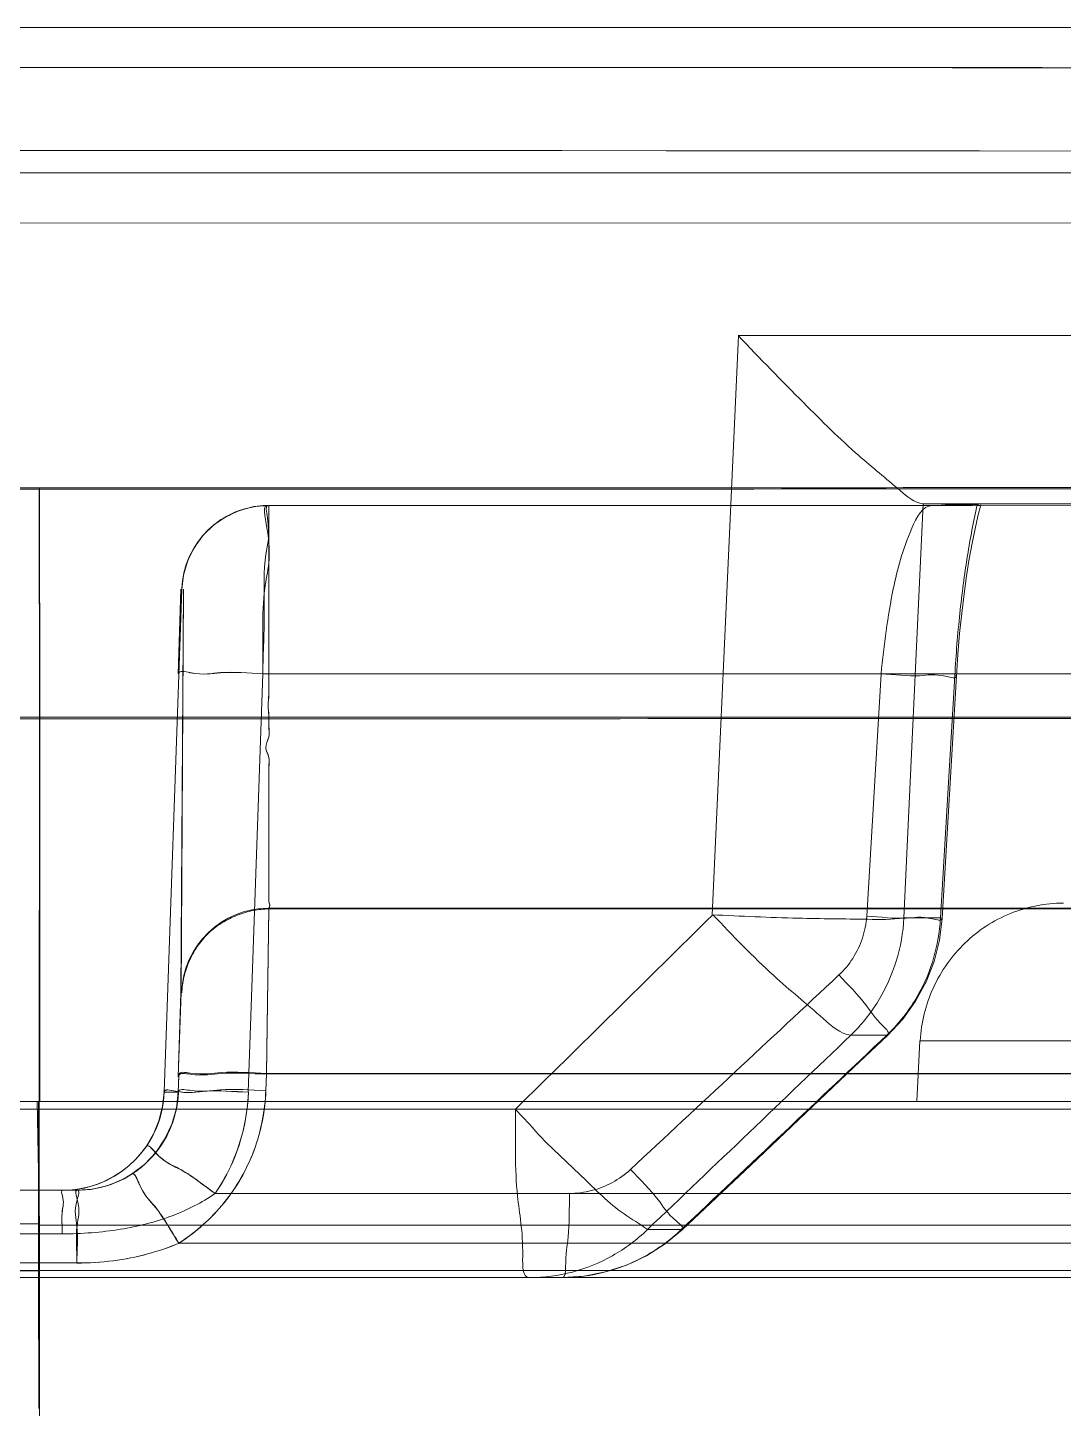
# Model space of a CAD drawing. Header units: millimetres. Extents: x 6110 to 6704, y -2661 to -1821.
# Drawn here: x 6495.052 to 6495.943, y -2148.153 to -2146.965 of the extents above; entities that cross this region are included whole.
import ezdxf

# ---------------------------------------------------------------- set-up
doc = ezdxf.new("R2010")
doc.units = ezdxf.units.MM
doc.header["$LTSCALE"] = 0.1
doc.layers.get('0').update_dxf_attribs({"lineweight": 15})

msp = doc.modelspace()

# ---------------------------------------------------------------- linework, layer by layer
for p, q in [((6495.0623, -2146.965), (6489.4373, -2146.965)), ((6500.6875, -2146.965), (6495.0624, -2146.965)), ((6500.5625, -2147.09), (6489.5623, -2147.09)), ((6499.6759, -2147.1316), (6490.2165, -2147.1348)), ((6490.6786, -2147.1346), (6499.907, -2147.1315)), ((6495.6413, -2147.728), (6495.664, -2147.2301)), ((6495.6636, -2147.2297), (6496.364, -2147.2301)), ((6495.0624, -2147.5594), (6495.0622, -2147.3619)), ((6495.0625, -2147.3608), (6495.0627, -2147.5581)), ((6495.3553, -2147.3759), (6495.2598, -2147.3759)), ((6495.2598, -2147.3759), (6496.312, -2147.3764)), ((6495.8308, -2147.3761), (6495.2599, -2147.3759)), ((6495.8307, -2147.3761), (6495.641, -2147.376)), ((6495.8227, -2147.3745), (6495.8062, -2147.7306)), ((6495.8227, -2147.3745), (6495.8693, -2147.3754)), ((6496.2644, -2147.3748), (6495.8228, -2147.3745)), ((6495.1849, -2147.4483), (6495.1698, -2147.8806)), ((6495.1817, -2147.5207), (6495.1842, -2147.4481)), ((6495.1843, -2147.4485), (6495.1818, -2147.5206)), ((6495.1863, -2147.4481), (6495.1842, -2147.7952)), ((6495.1843, -2147.7949), (6495.1865, -2147.4485)), ((6495.2547, -2147.5207), (6495.2421, -2147.8806)), ((6495.2421, -2147.8806), (6495.2547, -2147.5207)), ((6495.2546, -2147.5207), (6495.7865, -2147.5207)), ((6496.278, -2147.5209), (6495.2546, -2147.5209)), ((6495.7865, -2147.5208), (6495.7743, -2147.7293)), ((6495.8377, -2147.7306), (6495.85, -2147.5221)), ((6495.8391, -2147.7311), (6495.8513, -2147.5226)), ((6495.85, -2147.5221), (6495.8513, -2147.5226)), ((6495.0627, -2147.8889), (6495.0627, -2147.5581)), ((6495.0623, -2147.889), (6495.0624, -2147.5593)), ((6495.2598, -2147.723), (6495.2577, -2147.8651)), ((6495.2598, -2147.7223), (6495.2578, -2147.8644)), ((6503.2199, -2147.7226), (6495.2598, -2147.723)), ((6495.8377, -2147.7306), (6495.8062, -2147.7306)), ((6495.8377, -2147.7306), (6495.8391, -2147.7311)), ((6495.1842, -2147.7952), (6495.1817, -2147.8674)), ((6495.1818, -2147.8668), (6495.1843, -2147.7949)), ((6495.7605, -2147.8316), (6495.7914, -2147.8316)), ((6495.7914, -2147.8316), (6495.7924, -2147.8316)), ((6495.8199, -2147.8365), (6495.8173, -2147.8887)), ((6498.15, -2147.8365), (6495.8199, -2147.8365)), ((6495.1819, -2147.8806), (6495.1824, -2147.8657)), ((6495.1824, -2147.8657), (6495.1819, -2147.8806)), ((6495.1824, -2147.8668), (6495.1819, -2147.8806)), ((6495.1819, -2147.8806), (6495.1824, -2147.8669)), ((6495.2572, -2147.8793), (6495.2577, -2147.8649)), ((6495.2573, -2147.8793), (6495.2578, -2147.8644)), ((6495.2577, -2147.8649), (6503.254, -2147.8649)), ((6506.0274, -2147.8658), (6495.2578, -2147.8643)), ((6518.5854, -2147.8886), (6471.5393, -2147.8886)), ((6474.0236, -2147.8887), (6510.2139, -2147.8887)), ((6495.0624, -2147.9948), (6495.0605, -2147.8887)), ((6495.0617, -2147.8886), (6495.0617, -2148.0341)), ((6495.0623, -2147.8887), (6495.0623, -2148.034)), ((6495.1691, -2147.8806), (6495.1812, -2147.8806)), ((6495.1813, -2147.8806), (6495.1692, -2147.8806)), ((6493.703, -2147.8953), (6495.4718, -2147.8953)), ((6496.4218, -2147.8953), (6494.653, -2147.8953)), ((6495.4719, -2147.8955), (6495.4841, -2147.908)), ((6495.1448, -2147.9388), (6495.1393, -2147.9439)), ((6495.1542, -2147.9275), (6495.1497, -2147.9333)), ((6495.1331, -2147.9487), (6495.1262, -2147.9532)), ((6495.1393, -2147.9439), (6495.1331, -2147.9488)), ((6495.11, -2147.9605), (6495.101, -2147.963)), ((6495.1186, -2147.9571), (6495.11, -2147.9605)), ((6495.1262, -2147.9532), (6495.1185, -2147.9572)), ((6495.0297, -2147.965), (6495.0951, -2147.965)), ((6495.0623, -2148.0275), (6495.0622, -2147.965)), ((6495.0623, -2147.965), (6495.0624, -2148.0275)), ((6495.0916, -2147.9645), (6495.0823, -2147.965)), ((6495.1081, -2147.964), (6495.0949, -2147.965)), ((6496.3139, -2147.9677), (6495.2136, -2147.9677)), ((6492.254, -2147.9938), (6495.0624, -2147.9937)), ((6495.0624, -2147.9937), (6495.0624, -2148.2445)), ((6495.0624, -2147.995), (6500.8755, -2147.9949)), ((6495.0821, -2148.0025), (6495.0427, -2148.0025)), ((6495.6146, -2147.9988), (6495.5855, -2147.9988)), ((6495.6146, -2147.9988), (6495.6153, -2147.999)), ((6503.3305, -2148.0106), (6495.1823, -2148.0105)), ((6495.1825, -2148.0104), (6505.0551, -2148.0104)), ((6495.0302, -2148.0275), (6495.0946, -2148.0275)), ((6495.0623, -2148.0275), (6495.0623, -2148.1525)), ((6495.0625, -2148.1525), (6495.0624, -2148.0275)), ((6495.0623, -2148.034), (6485.068, -2148.0341)), ((6485.0682, -2148.0341), (6495.0617, -2148.0341)), ((6496.5174, -2148.04), (6493.6074, -2148.04)), ((6495.0617, -2148.0341), (6505.0567, -2148.034)), ((6495.0617, -2148.0341), (6495.0618, -2148.1525)), ((6495.0621, -2148.0341), (6495.0622, -2148.1525)), ((6505.0567, -2148.0341), (6495.0622, -2148.034))]:
    msp.add_line(p, q)
for points in [[(6499.584, -2147.0054), (6499.4149, -2147.0049), (6499.2277, -2147.0044), (6499.0245, -2147.0039), (6498.8046, -2147.0034), (6498.568, -2147.0029), (6498.3168, -2147.0024), (6498.0527, -2147.0019), (6497.7771, -2147.0014), (6497.4901, -2147.001), (6497.1916, -2147.0006), (6496.883, -2147.0002), (6496.5666, -2146.9999), (6496.244, -2146.9997), (6495.9169, -2146.9995), (6495.586, -2146.9994), (6495.2522, -2146.9993), (6494.9171, -2146.9993), (6494.5821, -2146.9993), (6494.2493, -2146.9995), (6493.9201, -2146.9997)], [(6499.5561, -2147.0053), (6499.3882, -2147.0048), (6499.2025, -2147.0043), (6498.9996, -2147.0038), (6498.7806, -2147.0033), (6498.5465, -2147.0028), (6498.2983, -2147.0023), (6498.0366, -2147.0018), (6497.7626, -2147.0014), (6497.4771, -2147.0009), (6497.1822, -2147.0005), (6496.8804, -2147.0002), (6496.5705, -2146.9999), (6496.2533, -2146.9996), (6495.9312, -2146.9995), (6495.6061, -2146.9993), (6495.2795, -2146.9992), (6494.9512, -2146.9992), (6494.6214, -2146.9993), (6494.2922, -2146.9994), (6493.9657, -2146.9996)], [(6495.2598, -2147.3759), (6495.2469, -2147.377), (6495.2347, -2147.3803), (6495.223, -2147.3856), (6495.2125, -2147.3927), (6495.2034, -2147.4016), (6495.1958, -2147.4118), (6495.1901, -2147.4232), (6495.1864, -2147.4356), (6495.1849, -2147.4481)], [(6495.2599, -2147.3759), (6495.247, -2147.377), (6495.2346, -2147.3802), (6495.223, -2147.3856), (6495.2125, -2147.3927), (6495.2033, -2147.4016), (6495.1958, -2147.4119), (6495.1901, -2147.4233), (6495.1864, -2147.4357), (6495.1849, -2147.4483)], [(6496.3118, -2147.3764), (6496.1388, -2147.3763), (6495.9643, -2147.3762), (6495.7891, -2147.3761), (6495.6132, -2147.376), (6495.4365, -2147.376), (6495.2598, -2147.3759)], [(6495.641, -2147.376), (6495.5459, -2147.3759), (6495.3553, -2147.3759)], [(6495.8513, -2147.5226), (6495.8526, -2147.5041), (6495.8541, -2147.486), (6495.8559, -2147.4686), (6495.8579, -2147.4521), (6495.8601, -2147.4364), (6495.8624, -2147.4218), (6495.8649, -2147.4083), (6495.8674, -2147.3961), (6495.8699, -2147.3851), (6495.8723, -2147.3755)], [(6495.7924, -2147.8316), (6495.8052, -2147.8177), (6495.8163, -2147.8024), (6495.8253, -2147.7857), (6495.8322, -2147.7681), (6495.8368, -2147.7498), (6495.8391, -2147.7311)], [(6495.6153, -2147.999), (6495.6449, -2147.9712), (6495.6744, -2147.9433), (6495.7039, -2147.9154), (6495.7334, -2147.8875), (6495.7629, -2147.8595), (6495.7924, -2147.8316)], [(6495.1819, -2147.8806), (6495.1803, -2147.8945), (6495.1764, -2147.908), (6495.1704, -2147.9208), (6495.1625, -2147.9325), (6495.1528, -2147.9427), (6495.1417, -2147.9512)], [(6495.1819, -2147.8806), (6495.1803, -2147.8945), (6495.1764, -2147.9081), (6495.1705, -2147.9208), (6495.1625, -2147.9325), (6495.1529, -2147.9427), (6495.1418, -2147.9512)], [(6495.1698, -2147.8806), (6495.1684, -2147.893), (6495.1653, -2147.9052), (6495.1605, -2147.9167), (6495.1542, -2147.9275)], [(6495.1698, -2147.8806), (6495.1684, -2147.893), (6495.1653, -2147.9052), (6495.1605, -2147.9167), (6495.1542, -2147.9275)], [(6495.1498, -2147.9333), (6495.1448, -2147.9388), (6495.1393, -2147.9439)], [(6495.1417, -2147.9512), (6495.1316, -2147.9568), (6495.1203, -2147.9611), (6495.108, -2147.964)], [(6495.1418, -2147.9512), (6495.1316, -2147.9568), (6495.1204, -2147.9611), (6495.1081, -2147.964)], [(6495.1011, -2147.963), (6495.0916, -2147.9645), (6495.0823, -2147.965)], [(6495.5121, -2148.04), (6495.531, -2148.0388), (6495.5496, -2148.0352), (6495.5676, -2148.0293), (6495.5848, -2148.0212), (6495.6008, -2148.0111), (6495.6153, -2147.999)]]:
    msp.add_lwpolyline(points)
for centre, radius, start, end in [((6495.2598, -2147.4509), 0.075, 89.9625, 178.2021), ((6495.2598, -2147.7973), 0.075, 89.9686, 178.193), ((6445.5329, -2097.0244), 71.2864, 314.470293, 314.661985), ((6443.3504, -2091.7742), 76.6966, 312.911763, 313.094979), ((6444.9987, -2094.8816), 73.3516, 313.602171, 313.791301), ((6443.1976, -2092.3945), 76.4158, 313.309887, 313.492421), ((6495.0824, -2147.8775), 0.0875, 274.109, 358.1316), ((6495.0945, -2147.8775), 0.0875, 266.1467, 357.8545), ((6495.0946, -2147.8775), 0.0875, 266.2475, 357.8511), ((6495.0783, -2147.8751), 0.164, 325.6306, 358.0731)]:
    msp.add_arc(centre, radius, start, end)
for points, knots in [([(6490.0945, -2147.0067), (6490.0742, -2147.0068), (6490.0415, -2147.0069), (6489.9978, -2147.007), (6489.9618, -2147.0071), (6489.9481, -2147.0072), (6489.9285, -2147.0072), (6489.9426, -2147.0072), (6489.9561, -2147.0071), (6490.0058, -2147.007), (6490.0917, -2147.0067), (6490.2347, -2147.0063), (6490.4227, -2147.0057), (6490.7619, -2147.0047), (6491.2836, -2147.0034), (6491.866, -2147.0022), (6492.3978, -2147.0013), (6492.8377, -2147.0007), (6493.2992, -2147.0001), (6493.9453, -2146.9995), (6494.771, -2146.9992), (6495.6018, -2146.9993), (6496.262, -2146.9996), (6496.7433, -2147), (6497.2082, -2147.0006), (6497.7834, -2147.0014), (6498.4308, -2147.0025), (6499.0628, -2147.004), (6499.4233, -2147.0049), (6499.5567, -2147.0053)], [0, 0, 0, 0, 0.005823, 0.010402, 0.013726, 0.015796, 0.016608, 0.017066, 0.018803, 0.021787, 0.031398, 0.045882, 0.065227, 0.089191, 0.149773, 0.225198, 0.267685, 0.312785, 0.360042, 0.409119, 0.51084, 0.613132, 0.663784, 0.713197, 0.76066, 0.806283, 0.889497, 0.959103, 1, 1, 1, 1]), ([(6490.5685, -2147.0053), (6490.7699, -2147.0048), (6491.2289, -2147.0036), (6491.9894, -2147.002), (6492.879, -2147.0006), (6493.8612, -2146.9996), (6494.8935, -2146.9992), (6495.9344, -2146.9994), (6496.9373, -2147.0002), (6497.8585, -2147.0015), (6498.6676, -2147.0031), (6499.307, -2147.0046), (6499.8078, -2147.006), (6500.0291, -2147.0067), (6500.251, -2147.0074), (6500.081, -2147.0068), (6500.0283, -2147.0067)], [0, 0, 0, 0, 0.061828, 0.140832, 0.233385, 0.334836, 0.44226, 0.550165, 0.654318, 0.74989, 0.833348, 0.901165, 0.950069, 0.977961, 0.983845, 1, 1, 1, 1]), ([(6472.0747, -2147.3586), (6475.9053, -2147.2626), (6483.5676, -2147.1187), (6495.0629, -2147.0467), (6506.5582, -2147.1187), (6514.2206, -2147.2627), (6518.0511, -2147.3586)], [0, 0, 0, 0, 0.25, 0.5, 0.75, 1, 1, 1, 1]), ([(6495.8227, -2147.3745), (6495.8152, -2147.3739), (6495.7964, -2147.3571), (6495.7623, -2147.33), (6495.7162, -2147.2841), (6495.6822, -2147.2496), (6495.664, -2147.2301)], [0, 0, 0, 0, 0.10548, 0.322061, 0.627735, 1, 1, 1, 1]), ([(6471.3147, -2147.3571), (6471.3153, -2147.3571), (6471.3178, -2147.3571), (6471.3233, -2147.3571), (6471.3326, -2147.3572), (6471.3523, -2147.3572), (6471.3862, -2147.3573), (6471.4652, -2147.3574), (6471.6008, -2147.3577), (6471.7606, -2147.358), (6471.9178, -2147.3583), (6472.0592, -2147.3585), (6472.2241, -2147.3588), (6472.4271, -2147.3592), (6472.6897, -2147.3595), (6472.9566, -2147.3597), (6473.2188, -2147.3599), (6473.4596, -2147.3601), (6473.7342, -2147.3602), (6474.1759, -2147.3604), (6474.8284, -2147.3606), (6475.7255, -2147.3607), (6476.7659, -2147.3607), (6477.9322, -2147.3605), (6479.1997, -2147.3602), (6481.0221, -2147.3601), (6482.9046, -2147.3598), (6484.8313, -2147.3594), (6486.3092, -2147.3592), (6487.7989, -2147.3592), (6489.2975, -2147.3593), (6490.804, -2147.3598), (6492.2685, -2147.3605), (6493.6886, -2147.3614), (6494.6042, -2147.3618), (6495.0622, -2147.3619)], [0, 0, 0, 0, 0.000078, 0.000312, 0.000702, 0.001247, 0.002806, 0.004989, 0.011227, 0.019924, 0.025187, 0.031083, 0.037783, 0.046023, 0.056721, 0.070956, 0.07975, 0.089844, 0.10137, 0.114443, 0.145647, 0.183798, 0.227763, 0.277088, 0.331133, 0.387887, 0.507311, 0.568943, 0.631279, 0.694023, 0.75713, 0.820596, 0.884336, 0.942135, 1, 1, 1, 1]), ([(6495.0625, -2147.3609), (6494.9128, -2147.3609), (6494.6141, -2147.3608), (6494.1649, -2147.3607), (6493.7152, -2147.3604), (6493.2682, -2147.3602), (6492.8279, -2147.36), (6492.3924, -2147.3598), (6491.9512, -2147.3597), (6491.4904, -2147.3595), (6490.9953, -2147.3594), (6490.4517, -2147.3593), (6489.846, -2147.3592), (6489.1662, -2147.3592), (6488.401, -2147.3592), (6487.5409, -2147.3592), (6486.5785, -2147.3592), (6485.5025, -2147.3593), (6484.3011, -2147.3595), (6482.988, -2147.3597), (6481.6423, -2147.3599), (6480.3666, -2147.3602), (6479.2335, -2147.3604), (6478.2439, -2147.3605), (6477.3688, -2147.3606), (6476.5844, -2147.3606), (6475.8783, -2147.3606), (6475.2441, -2147.3606), (6474.674, -2147.3605), (6474.1587, -2147.3604), (6473.6909, -2147.3601), (6473.2697, -2147.36), (6472.8989, -2147.3598), (6472.581, -2147.3594), (6472.3127, -2147.359), (6472.1493, -2147.3587), (6472.0747, -2147.3586)], [0, 0, 0, 0, 0.019536, 0.038982, 0.058621, 0.078223, 0.09732, 0.11608, 0.135062, 0.154893, 0.176221, 0.199673, 0.22584, 0.25526, 0.288397, 0.325695, 0.367502, 0.413999, 0.466116, 0.524291, 0.585359, 0.641741, 0.690769, 0.733236, 0.770895, 0.804967, 0.835605, 0.86304, 0.887734, 0.910011, 0.930285, 0.948779, 0.964986, 0.978676, 0.99027, 1, 1, 1, 1]), ([(6495.0622, -2147.3619), (6495.5668, -2147.3619), (6496.575, -2147.3616), (6498.0859, -2147.3607), (6499.5932, -2147.3599), (6501.0951, -2147.3593), (6502.5893, -2147.3591), (6504.558, -2147.3593), (6506.5044, -2147.3597), (6508.4169, -2147.36), (6509.7975, -2147.3601), (6511.1225, -2147.3603), (6512.3701, -2147.3606), (6513.5129, -2147.3607), (6514.528, -2147.3607), (6515.4001, -2147.3605), (6516.1209, -2147.3604), (6516.6258, -2147.3601), (6516.9572, -2147.3599), (6517.2109, -2147.3597), (6517.4704, -2147.3595), (6517.7263, -2147.3591), (6517.8998, -2147.3589), (6518.0158, -2147.3586), (6518.1141, -2147.3584), (6518.2267, -2147.3583), (6518.3495, -2147.358), (6518.4567, -2147.3578), (6518.5484, -2147.3576), (6518.6258, -2147.3575), (6518.6815, -2147.3573), (6518.7191, -2147.3572), (6518.7421, -2147.3572), (6518.7617, -2147.3571), (6518.7779, -2147.3571), (6518.7893, -2147.3571), (6518.7967, -2147.3571), (6518.8011, -2147.3571), (6518.8046, -2147.3571), (6518.8073, -2147.3571), (6518.809, -2147.3571), (6518.81, -2147.3571), (6518.8103, -2147.3571), (6518.8105, -2147.3571)], [0, 0, 0, 0, 0.063732, 0.127369, 0.190866, 0.254139, 0.317094, 0.379625, 0.502835, 0.562966, 0.621227, 0.677238, 0.730352, 0.778832, 0.821598, 0.85859, 0.888999, 0.912651, 0.922367, 0.930873, 0.9447, 0.955137, 0.963199, 0.966622, 0.969786, 0.975624, 0.980838, 0.985306, 0.989164, 0.992421, 0.995086, 0.996199, 0.997167, 0.997992, 0.998674, 0.999215, 0.999432, 0.999615, 0.999763, 0.999877, 0.999956, 0.999982, 1, 1, 1, 1]), ([(6518.0511, -2147.3586), (6517.9909, -2147.3587), (6517.8546, -2147.3589), (6517.6376, -2147.3593), (6517.3763, -2147.3596), (6517.0814, -2147.3598), (6516.7335, -2147.36), (6516.3176, -2147.3603), (6515.8052, -2147.3605), (6515.1825, -2147.3606), (6514.4576, -2147.3606), (6513.646, -2147.3607), (6512.7598, -2147.3606), (6511.8426, -2147.3605), (6510.9025, -2147.3603), (6509.9932, -2147.3601), (6509.0954, -2147.36), (6508.1672, -2147.3599), (6507.1759, -2147.3598), (6506.1778, -2147.3596), (6505.2234, -2147.3595), (6504.3729, -2147.3594), (6503.5755, -2147.3593), (6502.8264, -2147.3592), (6502.0695, -2147.3591), (6501.3342, -2147.359), (6500.6264, -2147.359), (6499.9909, -2147.3591), (6499.3986, -2147.3592), (6498.8672, -2147.3594), (6498.3525, -2147.3595), (6497.8622, -2147.3597), (6497.379, -2147.3599), (6496.9104, -2147.3601), (6496.4489, -2147.3604), (6495.9909, -2147.3606), (6495.5287, -2147.3608), (6495.2179, -2147.3609), (6495.0625, -2147.3609)], [0, 0, 0, 0, 0.007865, 0.01778, 0.028328, 0.041955, 0.056264, 0.073729, 0.096226, 0.123137, 0.154999, 0.190818, 0.229056, 0.270639, 0.310512, 0.35174, 0.389304, 0.427678, 0.472863, 0.518671, 0.557925, 0.597414, 0.62966, 0.661992, 0.695165, 0.728437, 0.757945, 0.787531, 0.811366, 0.835242, 0.856876, 0.878536, 0.899228, 0.919939, 0.939685, 0.959446, 0.979719, 1, 1, 1, 1]), ([(6495.1849, -2147.4481), (6495.185, -2147.4458), (6495.1854, -2147.4414), (6495.1866, -2147.4346), (6495.1886, -2147.4278), (6495.192, -2147.4188), (6495.1979, -2147.408), (6495.2074, -2147.3966), (6495.2192, -2147.3875), (6495.2302, -2147.382), (6495.2394, -2147.3789), (6495.2463, -2147.3772), (6495.2531, -2147.3762), (6495.2576, -2147.3759), (6495.2598, -2147.3759)], [0, 0, 0, 0, 0.057803, 0.117743, 0.179393, 0.24231, 0.370166, 0.498841, 0.628173, 0.756668, 0.819884, 0.881808, 0.941991, 1, 1, 1, 1]), ([(6495.2546, -2147.5207), (6495.2551, -2147.4963), (6495.2522, -2147.4488), (6495.2644, -2147.4164), (6495.2536, -2147.3744), (6495.2599, -2147.3759)], [0, 0, 0, 0, 0.505367, 0.866609, 1, 1, 1, 1]), ([(6495.2598, -2147.3759), (6495.2563, -2147.3751), (6495.262, -2147.3997), (6495.2548, -2147.4199), (6495.2566, -2147.4694), (6495.255, -2147.5023), (6495.2546, -2147.5209)], [0, 0, 0, 0, 0.075154, 0.291417, 0.616111, 1, 1, 1, 1]), ([(6495.2598, -2147.723), (6495.2613, -2147.7212), (6495.2592, -2147.7161), (6495.26, -2147.7098), (6495.2598, -2147.7034), (6495.2598, -2147.6961), (6495.2598, -2147.6876), (6495.2598, -2147.678), (6495.2598, -2147.6686), (6495.2598, -2147.6588), (6495.2598, -2147.6488), (6495.2598, -2147.6384), (6495.2598, -2147.6283), (6495.2598, -2147.6187), (6495.2599, -2147.6096), (6495.2595, -2147.6012), (6495.2609, -2147.5926), (6495.2553, -2147.5842), (6495.261, -2147.5754), (6495.2595, -2147.5659), (6495.2602, -2147.5569), (6495.2588, -2147.5478), (6495.2601, -2147.5388), (6495.2598, -2147.5297), (6495.2599, -2147.5209), (6495.2598, -2147.512), (6495.2598, -2147.5032), (6495.2598, -2147.4944), (6495.2598, -2147.4859), (6495.2598, -2147.4775), (6495.2598, -2147.4692), (6495.2598, -2147.4611), (6495.2598, -2147.4532), (6495.2597, -2147.4455), (6495.2598, -2147.438), (6495.2598, -2147.4307), (6495.2598, -2147.4238), (6495.2598, -2147.4171), (6495.2598, -2147.4106), (6495.2598, -2147.4045), (6495.2598, -2147.3988), (6495.2598, -2147.3934), (6495.2598, -2147.3884), (6495.2598, -2147.3838), (6495.2598, -2147.3797), (6495.2598, -2147.3771), (6495.2598, -2147.3759)], [0, 0, 0, 0, 0.019717, 0.038314, 0.056322, 0.074038, 0.101922, 0.129432, 0.156524, 0.183193, 0.213542, 0.243332, 0.272569, 0.301259, 0.326082, 0.350477, 0.374438, 0.399095, 0.427259, 0.453829, 0.479809, 0.505261, 0.532099, 0.558194, 0.583585, 0.608263, 0.634344, 0.659596, 0.684021, 0.707622, 0.732096, 0.755607, 0.77815, 0.799726, 0.821889, 0.84293, 0.862856, 0.881669, 0.900649, 0.918342, 0.934746, 0.949859, 0.964616, 0.977891, 0.989685, 1, 1, 1, 1]), ([(6495.2599, -2147.3759), (6495.2599, -2147.3771), (6495.2599, -2147.3796), (6495.2599, -2147.3837), (6495.2599, -2147.3884), (6495.2598, -2147.3934), (6495.2599, -2147.3987), (6495.2598, -2147.4044), (6495.2599, -2147.4106), (6495.2597, -2147.417), (6495.2598, -2147.4237), (6495.2598, -2147.4306), (6495.2598, -2147.4379), (6495.2597, -2147.4454), (6495.2598, -2147.4531), (6495.2598, -2147.4609), (6495.2598, -2147.4691), (6495.2597, -2147.4774), (6495.2598, -2147.4858), (6495.2597, -2147.4943), (6495.2598, -2147.503), (6495.2597, -2147.5119), (6495.2598, -2147.5207), (6495.2597, -2147.5295), (6495.26, -2147.5386), (6495.2588, -2147.5477), (6495.2601, -2147.5567), (6495.2594, -2147.5658), (6495.2609, -2147.5752), (6495.2554, -2147.5841), (6495.2608, -2147.5925), (6495.2595, -2147.6011), (6495.2598, -2147.6095), (6495.2597, -2147.6186), (6495.2598, -2147.6282), (6495.2598, -2147.6383), (6495.2598, -2147.6487), (6495.2598, -2147.6588), (6495.2598, -2147.6685), (6495.2598, -2147.678), (6495.2598, -2147.6875), (6495.2598, -2147.696), (6495.2598, -2147.7033), (6495.26, -2147.7097), (6495.2592, -2147.7157), (6495.2613, -2147.7207), (6495.2598, -2147.7223)], [0, 0, 0, 0, 0.010325, 0.022131, 0.035418, 0.050185, 0.065312, 0.081728, 0.099431, 0.11842, 0.137253, 0.1572, 0.178263, 0.200445, 0.222051, 0.244621, 0.268153, 0.292646, 0.31627, 0.340723, 0.366009, 0.392134, 0.416873, 0.442327, 0.468482, 0.495373, 0.520896, 0.546956, 0.57361, 0.601788, 0.62644, 0.650476, 0.674946, 0.699846, 0.728602, 0.757906, 0.787763, 0.818181, 0.844912, 0.872066, 0.899639, 0.927585, 0.945353, 0.963287, 0.981462, 1, 1, 1, 1]), ([(6495.8308, -2147.3761), (6495.822, -2147.3759), (6495.8067, -2147.4074), (6495.7949, -2147.4519), (6495.789, -2147.4963), (6495.7865, -2147.5207)], [0, 0, 0, 0, 0.17073, 0.523333, 1, 1, 1, 1]), ([(6495.8693, -2147.3754), (6495.8698, -2147.3754), (6495.8759, -2147.3766), (6495.8448, -2147.3752), (6495.8393, -2147.376), (6495.8308, -2147.3761)], [0, 0, 0, 0, 0.035408, 0.386582, 1, 1, 1, 1]), ([(6495.85, -2147.5221), (6495.851, -2147.5043), (6495.8538, -2147.4698), (6495.8602, -2147.4209), (6495.866, -2147.3898), (6495.8693, -2147.3754)], [0, 0, 0, 0, 0.361016, 0.700371, 1, 1, 1, 1]), ([(6495.2547, -2147.5207), (6495.2426, -2147.5203), (6495.2195, -2147.5179), (6495.2015, -2147.5228), (6495.1824, -2147.5174), (6495.1823, -2147.5207)], [0, 0, 0, 0, 0.502806, 0.865937, 1, 1, 1, 1]), ([(6495.1823, -2147.5207), (6495.1824, -2147.5175), (6495.2015, -2147.5228), (6495.2195, -2147.518), (6495.2426, -2147.5203), (6495.2547, -2147.5207)], [0, 0, 0, 0, 0.134127, 0.497302, 1, 1, 1, 1]), ([(6495.8513, -2147.5226), (6495.8512, -2147.5254), (6495.8344, -2147.52), (6495.8183, -2147.5241), (6495.7975, -2147.5214), (6495.7865, -2147.5208)], [0, 0, 0, 0, 0.130763, 0.489955, 1, 1, 1, 1]), ([(6495.0627, -2147.5582), (6494.6014, -2147.5582), (6493.6788, -2147.5578), (6492.248, -2147.5569), (6490.7722, -2147.5565), (6489.254, -2147.5565), (6487.7426, -2147.5565), (6486.2389, -2147.5567), (6484.7462, -2147.5569), (6482.8007, -2147.5572), (6480.8976, -2147.5575), (6479.0514, -2147.5578), (6477.7608, -2147.558), (6476.5707, -2147.5581), (6475.6558, -2147.5581), (6474.9917, -2147.5581), (6474.4309, -2147.558), (6473.8329, -2147.5578), (6473.2307, -2147.5576), (6472.7664, -2147.5573), (6472.4143, -2147.557), (6472.1482, -2147.5566), (6471.943, -2147.5563), (6471.7767, -2147.5559), (6471.6346, -2147.5557), (6471.5089, -2147.5554), (6471.3983, -2147.5552), (6471.3026, -2147.555), (6471.2221, -2147.5549), (6471.1652, -2147.5548), (6471.1277, -2147.5547), (6471.1058, -2147.5546), (6471.0873, -2147.5546), (6471.0721, -2147.5545), (6471.0615, -2147.5545), (6471.0546, -2147.5545), (6471.0506, -2147.5545), (6471.0474, -2147.5545), (6471.045, -2147.5545), (6471.0433, -2147.5545), (6471.0424, -2147.5545), (6471.0421, -2147.5545)], [0, 0, 0, 0, 0.057607, 0.115228, 0.178703, 0.241924, 0.304839, 0.367458, 0.429728, 0.491263, 0.61044, 0.667409, 0.721845, 0.771629, 0.816039, 0.836117, 0.854566, 0.886075, 0.910809, 0.929771, 0.94406, 0.954784, 0.963015, 0.969685, 0.975546, 0.98077, 0.985379, 0.989366, 0.992719, 0.995425, 0.996484, 0.997396, 0.998166, 0.998796, 0.999291, 0.999489, 0.999655, 0.999788, 0.99989, 0.99996, 1, 1, 1, 1]), ([(6495.0624, -2147.5594), (6494.6016, -2147.5594), (6493.6801, -2147.559), (6492.251, -2147.558), (6490.7775, -2147.5573), (6489.2621, -2147.5569), (6487.7543, -2147.5567), (6486.5531, -2147.5568), (6485.6563, -2147.5569), (6485.2595, -2147.5569), (6485.0614, -2147.5569)], [0, 0, 0, 0, 0.13821, 0.276424, 0.428685, 0.58024, 0.730988, 0.88098, 0.940568, 1, 1, 1, 1]), ([(6519.0827, -2147.5546), (6519.0826, -2147.5546), (6519.0822, -2147.5546), (6519.0812, -2147.5546), (6519.0795, -2147.5546), (6519.0768, -2147.5546), (6519.0733, -2147.5546), (6519.069, -2147.5546), (6519.0615, -2147.5546), (6519.0501, -2147.5546), (6519.0339, -2147.5546), (6519.0143, -2147.5546), (6518.9913, -2147.5547), (6518.9537, -2147.5548), (6518.8981, -2147.5549), (6518.8207, -2147.5551), (6518.7291, -2147.5553), (6518.6219, -2147.5555), (6518.4992, -2147.5558), (6518.3867, -2147.556), (6518.2883, -2147.5561), (6518.172, -2147.5564), (6517.9977, -2147.5567), (6517.7399, -2147.557), (6517.4779, -2147.5573), (6517.221, -2147.5575), (6516.884, -2147.5577), (6516.3692, -2147.5579), (6515.6331, -2147.5581), (6514.7413, -2147.5582), (6513.703, -2147.5583), (6512.5355, -2147.5581), (6511.2635, -2147.5579), (6509.9164, -2147.5577), (6508.5165, -2147.5575), (6506.5831, -2147.5572), (6504.619, -2147.5569), (6502.6352, -2147.5567), (6501.1319, -2147.5568), (6499.6213, -2147.5574), (6498.1051, -2147.5583), (6496.5848, -2147.5591), (6495.5701, -2147.5594), (6495.0624, -2147.5594)], [0, 0, 0, 0, 0.000018, 0.000044, 0.000122, 0.000234, 0.00038, 0.000561, 0.000776, 0.001311, 0.001985, 0.002801, 0.003758, 0.004858, 0.007491, 0.01071, 0.014522, 0.018937, 0.024088, 0.029858, 0.032987, 0.036376, 0.044374, 0.054763, 0.068576, 0.077093, 0.086843, 0.110664, 0.141389, 0.178788, 0.222043, 0.271058, 0.324611, 0.3809, 0.439303, 0.499452, 0.622372, 0.684611, 0.747218, 0.810128, 0.873273, 0.936586, 1, 1, 1, 1]), ([(6495.0627, -2147.5581), (6495.5726, -2147.5581), (6496.5913, -2147.5579), (6498.1164, -2147.5572), (6499.6355, -2147.5566), (6501.1471, -2147.5563), (6502.6508, -2147.5563), (6504.6384, -2147.5566), (6507.0794, -2147.557), (6509.4754, -2147.5574), (6511.3142, -2147.5576), (6512.5898, -2147.5579), (6513.5913, -2147.558), (6514.3303, -2147.558), (6514.8338, -2147.558), (6515.3001, -2147.5579), (6515.7263, -2147.5579), (6516.111, -2147.5578), (6516.5422, -2147.5576), (6516.989, -2147.5574), (6517.4294, -2147.5571), (6517.7618, -2147.5568), (6518.0131, -2147.5564), (6518.208, -2147.5561), (6518.3677, -2147.5558), (6518.5054, -2147.5555), (6518.6574, -2147.5552), (6518.8107, -2147.5549), (6518.9513, -2147.5546), (6519.0358, -2147.5545), (6519.0734, -2147.5544), (6519.0829, -2147.5544)], [0, 0, 0, 0, 0.063689, 0.12722, 0.190484, 0.253422, 0.316005, 0.378287, 0.501663, 0.620872, 0.677539, 0.731322, 0.780187, 0.802618, 0.82362, 0.843074, 0.860853, 0.87686, 0.891117, 0.91471, 0.932661, 0.94612, 0.956222, 0.964048, 0.970467, 0.976161, 0.981256, 0.989445, 0.995302, 0.998822, 1, 1, 1, 1]), ([(6495.1849, -2147.7951), (6495.185, -2147.7929), (6495.1854, -2147.7884), (6495.1866, -2147.7817), (6495.1886, -2147.7749), (6495.192, -2147.7659), (6495.1979, -2147.7551), (6495.2073, -2147.7436), (6495.2191, -2147.7346), (6495.2302, -2147.7291), (6495.2394, -2147.726), (6495.2463, -2147.7243), (6495.2531, -2147.7233), (6495.2576, -2147.723), (6495.2598, -2147.723)], [0, 0, 0, 0, 0.057795, 0.117727, 0.179368, 0.242278, 0.370122, 0.498792, 0.628128, 0.756634, 0.819857, 0.881789, 0.941981, 1, 1, 1, 1]), ([(6495.2598, -2147.7223), (6495.7062, -2147.7223), (6496.5984, -2147.7223), (6497.9467, -2147.7222), (6499.3036, -2147.7221), (6500.6678, -2147.7221), (6502.0264, -2147.7223), (6503.3655, -2147.7227), (6504.6827, -2147.7231), (6505.5491, -2147.7235), (6505.9803, -2147.7236)], [0, 0, 0, 0, 0.124907, 0.249662, 0.377317, 0.504609, 0.63142, 0.757526, 0.87934, 1, 1, 1, 1]), ([(6495.9434, -2147.718), (6495.9279, -2147.718), (6495.9043, -2147.7227), (6495.8766, -2147.7371), (6495.8581, -2147.7519), (6495.8427, -2147.7699), (6495.827, -2147.7972), (6495.821, -2147.8208), (6495.8202, -2147.8365)], [0, 0, 0, 0, 0.247292, 0.372318, 0.497385, 0.622882, 0.749077, 1, 1, 1, 1]), ([(6495.8062, -2147.7306), (6495.796, -2147.7323), (6495.7654, -2147.7316), (6495.7105, -2147.7313), (6495.6659, -2147.7292), (6495.6413, -2147.728)], [0, 0, 0, 0, 0.18884, 0.552034, 1, 1, 1, 1]), ([(6495.7605, -2147.8316), (6495.7514, -2147.8304), (6495.729, -2147.81), (6495.6895, -2147.7777), (6495.6588, -2147.7459), (6495.6419, -2147.728)], [0, 0, 0, 0, 0.174868, 0.531203, 1, 1, 1, 1]), ([(6495.7743, -2147.7293), (6495.7738, -2147.7357), (6495.7712, -2147.7484), (6495.763, -2147.7658), (6495.7548, -2147.7756), (6495.7503, -2147.7798)], [0, 0, 0, 0, 0.339472, 0.673472, 1, 1, 1, 1]), ([(6495.7605, -2147.8316), (6495.7695, -2147.8229), (6495.7854, -2147.803), (6495.8011, -2147.7683), (6495.8056, -2147.7432), (6495.8062, -2147.7306)], [0, 0, 0, 0, 0.332117, 0.665608, 1, 1, 1, 1]), ([(6495.8391, -2147.7311), (6495.8389, -2147.7338), (6495.8227, -2147.7286), (6495.8065, -2147.7327), (6495.7857, -2147.7298), (6495.7743, -2147.7293)], [0, 0, 0, 0, 0.127622, 0.474317, 1, 1, 1, 1]), ([(6495.7914, -2147.8316), (6495.8005, -2147.8229), (6495.8166, -2147.8031), (6495.8325, -2147.7684), (6495.837, -2147.7432), (6495.8377, -2147.7306)], [0, 0, 0, 0, 0.332996, 0.665554, 1, 1, 1, 1]), ([(6495.7924, -2147.8316), (6495.7945, -2147.8296), (6495.7819, -2147.8184), (6495.7733, -2147.8033), (6495.7582, -2147.7882), (6495.7503, -2147.7798)], [0, 0, 0, 0, 0.12974, 0.483847, 1, 1, 1, 1]), ([(6495.1824, -2147.8657), (6495.1828, -2147.8625), (6495.2016, -2147.8664), (6495.221, -2147.8619), (6495.2449, -2147.864), (6495.2578, -2147.8644)], [0, 0, 0, 0, 0.130565, 0.489164, 1, 1, 1, 1]), ([(6495.1824, -2147.8668), (6495.1827, -2147.8635), (6495.2014, -2147.8673), (6495.2208, -2147.8627), (6495.2447, -2147.8647), (6495.2577, -2147.8651)], [0, 0, 0, 0, 0.132581, 0.48275, 1, 1, 1, 1]), ([(6495.2421, -2147.8806), (6495.23, -2147.8801), (6495.2069, -2147.8779), (6495.189, -2147.8827), (6495.1699, -2147.8774), (6495.1698, -2147.8806)], [0, 0, 0, 0, 0.502091, 0.866287, 1, 1, 1, 1]), ([(6495.1698, -2147.8806), (6495.1699, -2147.8775), (6495.1882, -2147.8826), (6495.2062, -2147.8778), (6495.2295, -2147.8802), (6495.2421, -2147.8806)], [0, 0, 0, 0, 0.129209, 0.478306, 1, 1, 1, 1]), ([(6495.1819, -2147.8806), (6495.1819, -2147.8773), (6495.2012, -2147.8812), (6495.2199, -2147.8768), (6495.2442, -2147.8788), (6495.2573, -2147.8793)], [0, 0, 0, 0, 0.130423, 0.479976, 1, 1, 1, 1]), ([(6495.1819, -2147.8806), (6495.182, -2147.8773), (6495.2014, -2147.8813), (6495.2201, -2147.8768), (6495.2443, -2147.8788), (6495.2572, -2147.8793)], [0, 0, 0, 0, 0.129673, 0.488261, 1, 1, 1, 1]), ([(6495.1823, -2148.0106), (6495.1969, -2148.0011), (6495.2235, -2147.9776), (6495.2498, -2147.9315), (6495.2565, -2147.8966), (6495.2572, -2147.8793)], [0, 0, 0, 0, 0.333754, 0.66684, 1, 1, 1, 1]), ([(6495.2573, -2147.8793), (6495.2566, -2147.8966), (6495.2498, -2147.9313), (6495.2236, -2147.9774), (6495.1971, -2148.0009), (6495.1825, -2148.0104)], [0, 0, 0, 0, 0.33241, 0.665715, 1, 1, 1, 1]), ([(6495.2136, -2147.9677), (6495.2194, -2147.9592), (6495.2295, -2147.941), (6495.2392, -2147.9115), (6495.2418, -2147.8909), (6495.2422, -2147.8806)], [0, 0, 0, 0, 0.33299, 0.666341, 1, 1, 1, 1]), ([(6495.4841, -2148.04), (6495.4776, -2148.04), (6495.4796, -2148.0036), (6495.471, -2147.9665), (6495.472, -2147.9203), (6495.4719, -2147.8955)], [0, 0, 0, 0, 0.132856, 0.489504, 1, 1, 1, 1]), ([(6495.4841, -2147.908), (6495.4976, -2147.9243), (6495.526, -2147.9487), (6495.5576, -2147.982), (6495.5792, -2147.9938), (6495.5855, -2147.9988)], [0, 0, 0, 0, 0.464453, 0.822673, 1, 1, 1, 1]), ([(6495.2136, -2147.9677), (6495.2039, -2147.9609), (6495.1863, -2147.9464), (6495.1685, -2147.9413), (6495.1561, -2147.9246), (6495.1542, -2147.9275)], [0, 0, 0, 0, 0.495695, 0.856114, 1, 1, 1, 1]), ([(6495.1542, -2147.9275), (6495.1559, -2147.9249), (6495.1676, -2147.9405), (6495.1854, -2147.9456), (6495.2034, -2147.9606), (6495.2136, -2147.9677)], [0, 0, 0, 0, 0.128385, 0.477678, 1, 1, 1, 1]), ([(6495.1417, -2147.9512), (6495.1444, -2147.9495), (6495.1503, -2147.9675), (6495.1646, -2147.9795), (6495.1757, -2147.9999), (6495.1825, -2148.0104)], [0, 0, 0, 0, 0.129304, 0.478442, 1, 1, 1, 1]), ([(6495.1823, -2148.0105), (6495.1758, -2148.0003), (6495.1648, -2147.98), (6495.1506, -2147.9681), (6495.1445, -2147.9495), (6495.1418, -2147.9512)], [0, 0, 0, 0, 0.505326, 0.867103, 1, 1, 1, 1]), ([(6495.5709, -2147.9471), (6495.5663, -2147.9514), (6495.5558, -2147.9589), (6495.5377, -2147.966), (6495.5248, -2147.9677), (6495.5184, -2147.9677)], [0, 0, 0, 0, 0.331193, 0.665243, 1, 1, 1, 1]), ([(6495.6153, -2147.999), (6495.6175, -2147.997), (6495.603, -2147.9865), (6495.595, -2147.9709), (6495.579, -2147.9557), (6495.5709, -2147.9471)], [0, 0, 0, 0, 0.127791, 0.48329, 1, 1, 1, 1]), ([(6495.0821, -2148.0025), (6495.0821, -2147.9959), (6495.0809, -2147.9837), (6495.0842, -2147.9746), (6495.0808, -2147.965), (6495.0823, -2147.965)], [0, 0, 0, 0, 0.528318, 0.876584, 1, 1, 1, 1]), ([(6495.0823, -2147.965), (6495.0808, -2147.965), (6495.0842, -2147.9744), (6495.0809, -2147.9835), (6495.0821, -2147.9958), (6495.0821, -2148.0025)], [0, 0, 0, 0, 0.11865, 0.462745, 1, 1, 1, 1]), ([(6495.2136, -2147.9677), (6495.2022, -2147.9756), (6495.1758, -2147.989), (6495.1309, -2148.0001), (6495.0988, -2148.0023), (6495.0821, -2148.0025)], [0, 0, 0, 0, 0.302567, 0.635351, 1, 1, 1, 1]), ([(6495.0949, -2147.965), (6495.0976, -2147.9651), (6495.0912, -2147.9816), (6495.0967, -2147.9968), (6495.0946, -2148.017), (6495.0946, -2148.0275)], [0, 0, 0, 0, 0.12902, 0.491926, 1, 1, 1, 1]), ([(6495.0946, -2148.0275), (6495.0947, -2148.0169), (6495.0927, -2147.9967), (6495.0985, -2147.9814), (6495.0925, -2147.9651), (6495.0951, -2147.965)], [0, 0, 0, 0, 0.512116, 0.873245, 1, 1, 1, 1]), ([(6495.5121, -2148.04), (6495.5153, -2148.04), (6495.5146, -2148.0219), (6495.5187, -2148.0032), (6495.5183, -2147.9801), (6495.5184, -2147.9677)], [0, 0, 0, 0, 0.132528, 0.488847, 1, 1, 1, 1]), ([(6495.4841, -2148.04), (6495.4965, -2148.04), (6495.5214, -2148.0368), (6495.5563, -2148.0226), (6495.5765, -2148.0075), (6495.5855, -2147.9988)], [0, 0, 0, 0, 0.332385, 0.66553, 1, 1, 1, 1]), ([(6495.5121, -2148.04), (6495.5246, -2148.04), (6495.5497, -2148.0368), (6495.585, -2148.0226), (6495.6055, -2148.0075), (6495.6146, -2147.9988)], [0, 0, 0, 0, 0.333103, 0.665424, 1, 1, 1, 1]), ([(6495.1825, -2148.0104), (6495.1737, -2148.0141), (6495.1551, -2148.0205), (6495.1255, -2148.0263), (6495.105, -2148.0275), (6495.0946, -2148.0275)], [0, 0, 0, 0, 0.318351, 0.652148, 1, 1, 1, 1]), ([(6495.0947, -2148.0276), (6495.1052, -2148.0275), (6495.1257, -2148.0263), (6495.1551, -2148.0205), (6495.1736, -2148.0142), (6495.1822, -2148.0106)], [0, 0, 0, 0, 0.350426, 0.685685, 1, 1, 1, 1])]:
    msp.add_open_spline(points, degree=3, knots=knots)

doc.saveas('drawing.dxf')
